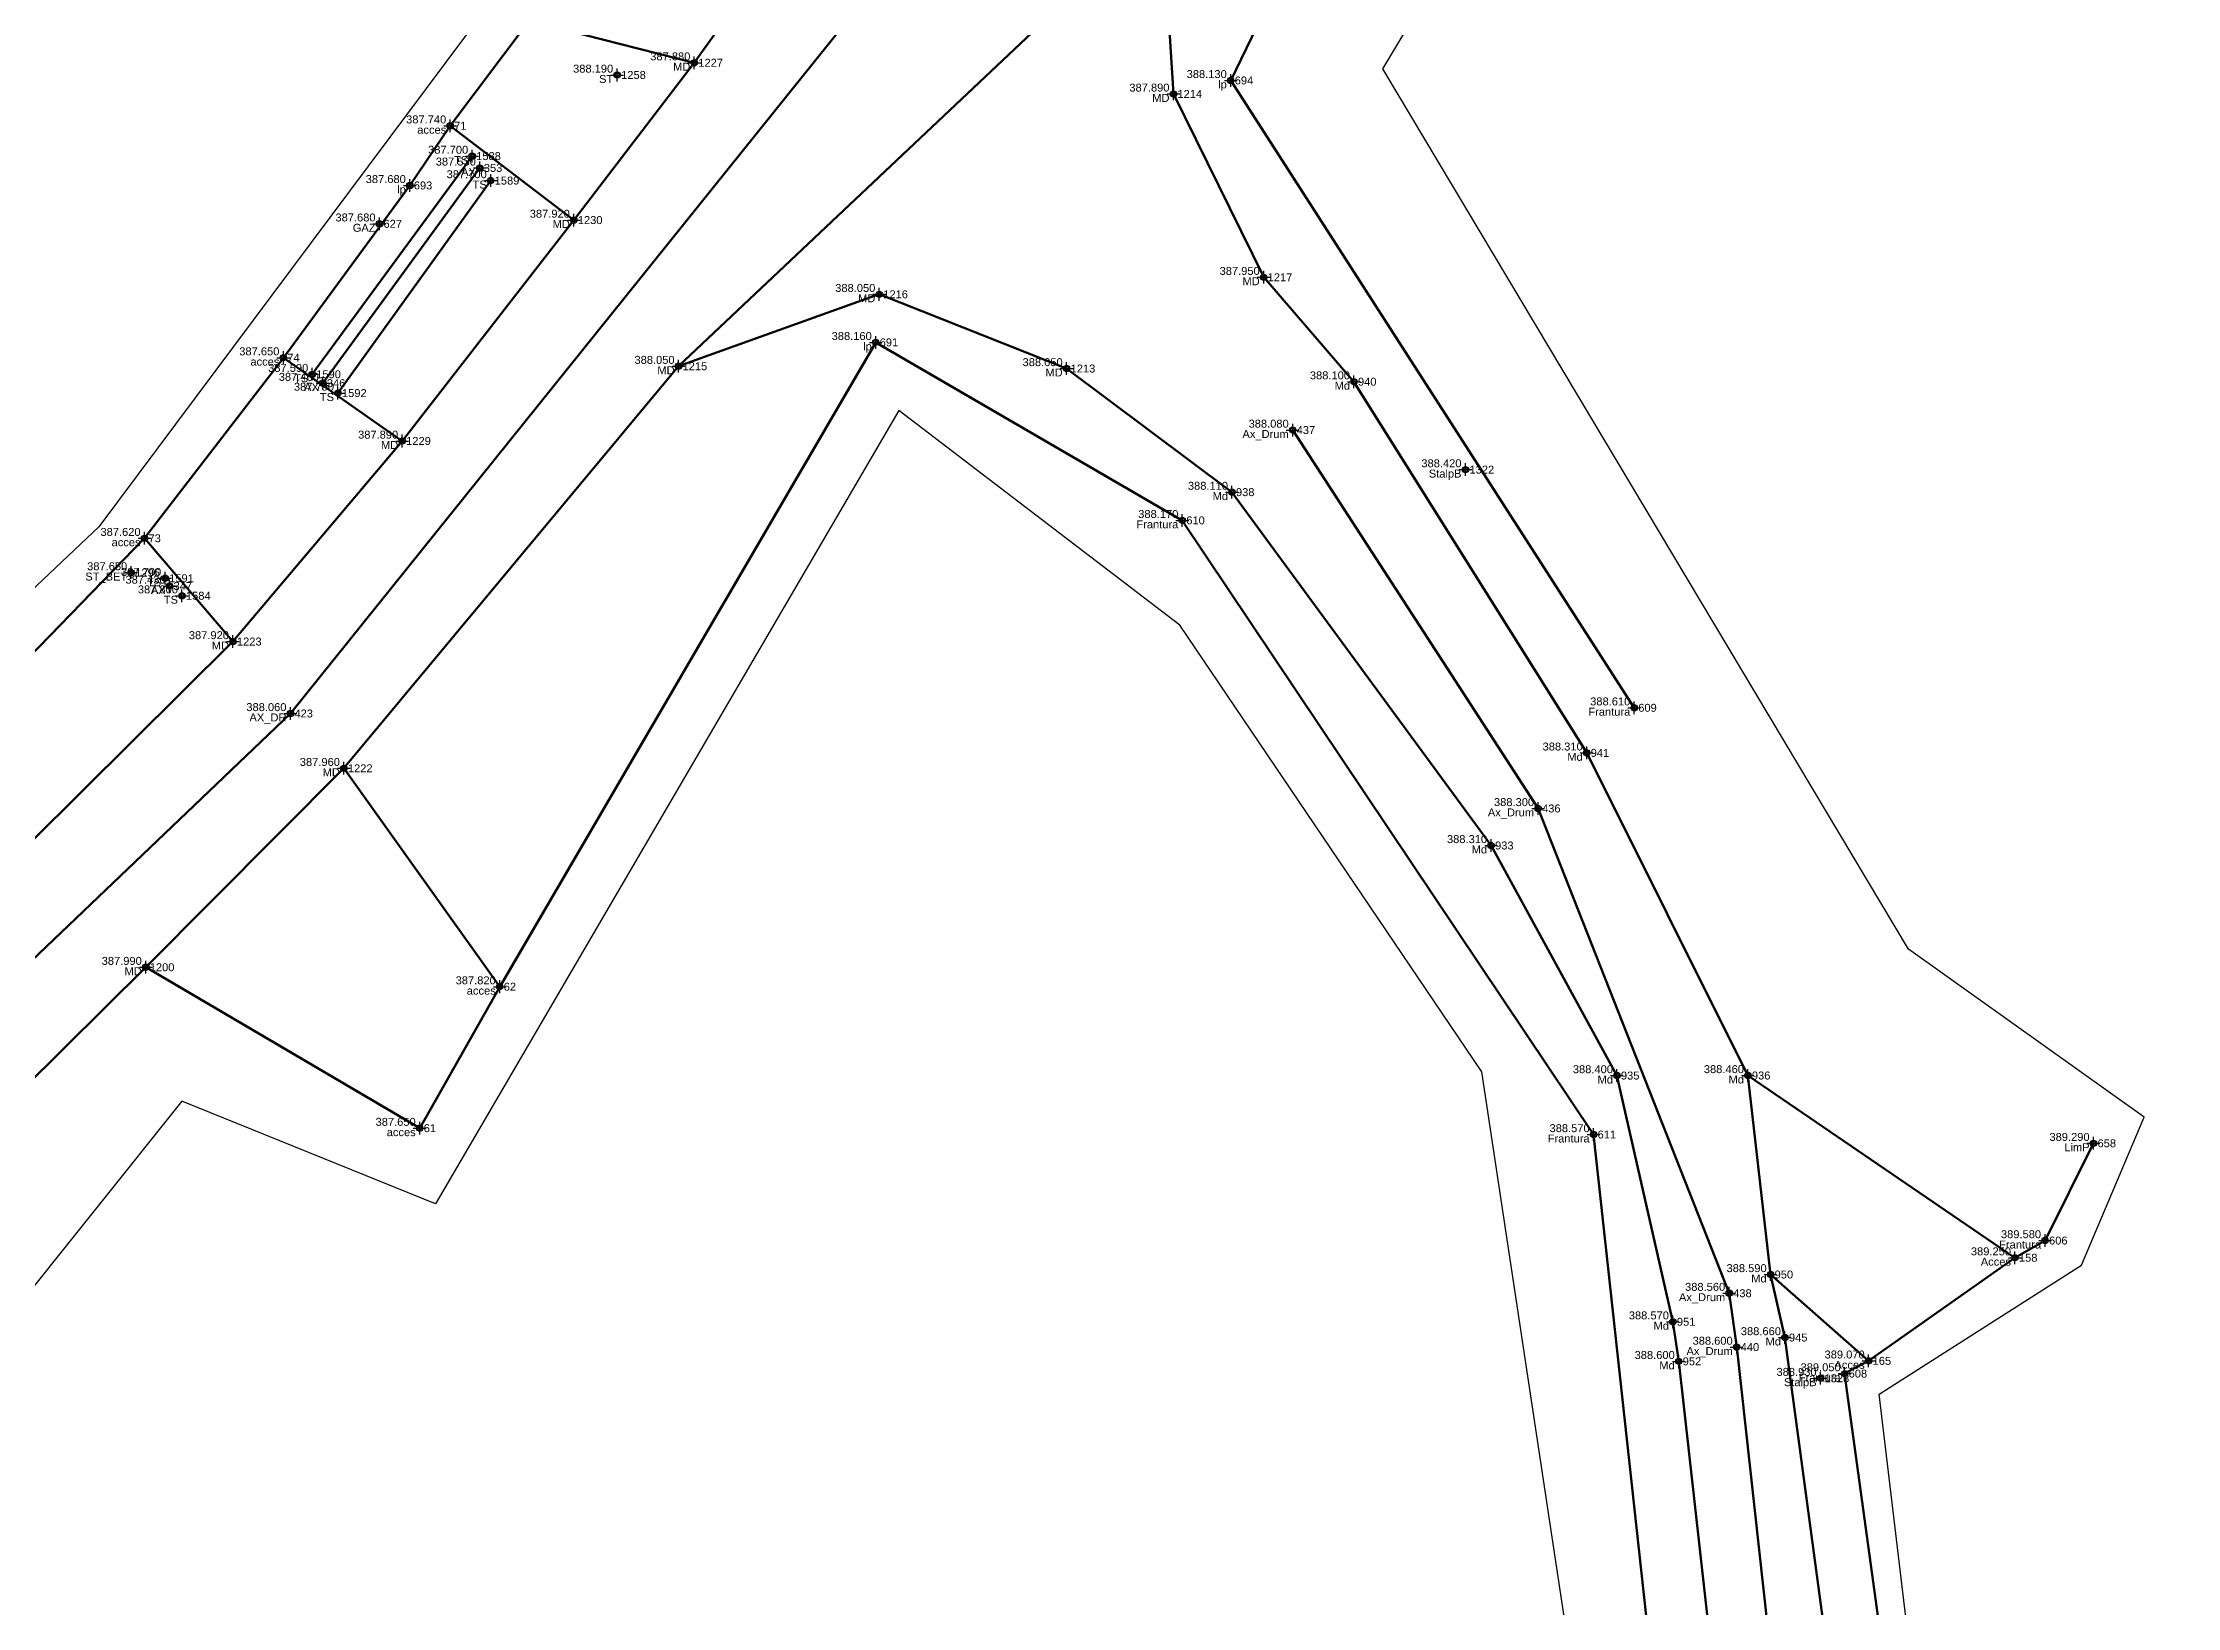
# Model space of a CAD drawing. Extents: x 396921 to 401273, y 555385 to 556691.
# Drawn here: x 401008.3 to 401075.5, y 556058.9 to 556108.2 of the extents above; entities that cross this region are included whole.
import ezdxf
from ezdxf.enums import TextEntityAlignment as Align

# ---------------------------------------------------------------- set-up
doc = ezdxf.new("R2010")
doc.units = 0
doc.header["$PDMODE"] = 34
doc.header["$PDSIZE"] = 0.2
for name, color, linetype in [('Boundary', 30, 'Continuous'), ('TOPO_CERC', 1, 'Continuous'), ('TOPO_CODE', 7, 'Continuous'), ('TOPO_ELEVATION', 7, 'Continuous'), ('TOPO_POINT_ID', 7, 'Continuous'), ('TOPO_POINTS', 7, 'Continuous'), ('TOPO_SYMBOL', 1, 'Continuous')]:
    doc.layers.add(name, color=color, linetype=linetype)
doc.layers.add('RO-LINES-LIN', color=7, linetype='Continuous', lineweight=25)
doc.styles.get("Standard").update_dxf_attribs({"font": 'arial.ttf'})

# ---------------------------------------------------------------- blocks, each defined once
blk = doc.blocks.new('PUNCTOPO')
at = {"layer": 'TOPO_CERC'}
blk.add_circle((0, 0), 0.25, dxfattribs=at)
at = {"layer": 'TOPO_SYMBOL'}
blk.add_point((0, 0), dxfattribs=at)

msp = doc.modelspace()

# ---------------------------------------------------------------- linework, layer by layer
at = {"layer": 'Boundary'}
for points in [[(401108.572, 555904.924), (401102.573, 555917.669), (401096.955, 555929.951), (401090.093, 555948.13), (401080.886, 555973.585), (401078.287, 555983.241), (401075.138, 555997.931), (401073.897, 556008.399), (401071.057, 556026.483), (401068.71, 556043.865), (401066.107, 556065.621), (401072.475, 556069.684), (401074.44, 556074.345), (401067.028, 556079.623), (401050.488, 556107.325), (401076.679, 556151.056)], [(401026.457, 556114.84), (401010.095, 556092.92), (400975.755, 556060.435), (400946.971, 556029.465), (400939.868, 556014.719), (400929.846, 555989.889), (400924.387, 555961.745), (400919.594, 555929.028), (400914.139, 555918.105), (400906.84, 555905.254)], [(401096.203, 555908.961), (401085.796, 555931.07), (401075.879, 555955.856), (401071.065, 555972.633), (401065.601, 555995.912), (401060.391, 556028.251), (401056.358, 556057.512), (401053.602, 556075.772), (401044.105, 556089.818), (401035.259, 556096.58), (401020.688, 556071.611), (401012.701, 556074.848), (401004.375, 556064.444), (400980.308, 556042.075), (400964.134, 556022.389), (400947.993, 555994.765), (400939.016, 555969.405), (400935.372, 555943.468), (400936.803, 555916.417), (400940.45, 555896.857)]]:
    msp.add_lwpolyline(points, dxfattribs=at)
at = {"layer": 'RO-LINES-LIN', "elevation": 389.29, "flags": 128}
msp.add_lwpolyline([(401072.849, 556073.519), (401072.849, 556073.519)], dxfattribs=at)
at = {"layer": 'RO-LINES-LIN', "lineweight": 100}
for points in [[(401225.761, 556373.156, 383.79), (401216.085, 556351.497, 383.8), (401209.897, 556337.083, 383.87), (401203.299, 556320.181, 384.05), (401179.94, 556287.283, 384.42), (401153.228, 556254.978, 385.07), (401124.473, 556222.302, 385.73), (401086.722, 556181.654, 386.25), (401069.118, 556159.764, 386.97), (401036.302, 556112.167, 387.92), (401016.12, 556087.044, 388.06), (400978.164, 556050.801, 388.45), (400956.927, 556025.769, 388.5), (400940.861, 555996.772, 388.66), (400933.878, 555973.712, 388.83), (400927.98, 555941.206, 388.98), (400926.358, 555917.661, 389.16), (400924.894, 555909.885, 389.28)], [(401067.45, 556161.516, 386.93), (401028.827, 556107.521, 387.88), (401025.036, 556102.57, 387.92), (401019.635, 556095.618, 387.89), (401014.311, 556089.308, 387.92), (400995.252, 556070.383, 388.51), (400990.703, 556066.19, 388.61), (400976.718, 556052.464, 388.44), (400955.096, 556027.169, 388.48), (400950.236, 556019.716, 388.56), (400938.471, 555997.157, 388.67), (400932.561, 555980.785, 388.78), (400931.579, 555975.257, 388.8), (400929.678, 555965.593, 388.84), (400928.555, 555959.63, 388.87), (400925.572, 555941.425, 388.93), (400924.594, 555935.053, 388.94), (400923.821, 555924.483, 388.64), (400923.617, 555919.563, 388.7), (400921.173, 555914.476, 388.85)], [(401058.399, 556087.223, 388.61), (401045.703, 556106.964, 388.13), (401045.703, 556106.964, 388.13), (401052.786, 556121.579, 387.77)], [(401028.331, 556097.971, 388.05), (401043.539, 556112.331, 387.84)], [(401043.539, 556112.331, 387.84), (401043.901, 556106.539, 387.89), (401046.74, 556100.77, 387.95), (401049.581, 556097.484, 388.1), (401056.902, 556085.804, 388.31), (401061.975, 556075.652, 388.46), (401062.689, 556069.39, 388.59), (401063.139, 556067.406, 388.66), (401066.981, 556038.829, 389.54), (401069.445, 556018.29, 391.08), (401070.665, 556011.886, 391.65), (401072.841, 555996.938, 392.78), (401077.229, 555977.465, 393.44), (401078.905, 555971.96, 393.61), (401101.384, 555915.339, 394.6), (401103.913, 555910.832, 394.65)], [(401028.827, 556107.521, 387.88), (401023.631, 556108.843, 387.71), (401021.147, 556105.537, 387.74), (401025.036, 556102.57, 387.92)], [(401021.147, 556105.537, 387.74), (401019.875, 556103.66, 387.68), (401015.897, 556098.24, 387.65)], [(401016.806, 556097.718, 387.59), (401021.838, 556104.583, 387.7), (401021.838, 556104.583, 387.7)], [(401022.079, 556104.211, 387.53), (401017.14, 556097.437, 387.46)], [(401017.616, 556097.126, 387.79), (401022.421, 556103.813, 387.7)], [(401019.875, 556103.66, 387.68), (401015.897, 556098.24, 387.65), (401011.53, 556092.557, 387.62)], [(401099.805, 555907.453, 394.39), (401087.417, 555934.372, 393.99), (401085.184, 555939.447, 393.89), (401079.965, 555952.943, 393.79), (401079.763, 555953.486, 393.75), (401078.347, 555958.721, 393.75), (401076.474, 555964.307, 393.68), (401075.035, 555970.173, 393.55), (401070.591, 555988.254, 393.09), (401068.708, 555996.029, 392.74), (401062.844, 556039.462, 389.52), (401059.797, 556066.657, 388.6), (401059.615, 556067.903, 388.57), (401057.854, 556075.65, 388.4), (401053.894, 556082.89, 388.31), (401045.742, 556094.009, 388.11), (401040.541, 556097.899, 388.05), (401034.647, 556100.234, 388.05), (401028.331, 556097.971, 388.05), (401017.802, 556085.319, 387.96), (401011.568, 556079.059, 387.99), (400997.397, 556065.018, 388.66)], [(401063.117, 556021.796, 391.15), (401059.46, 556052.414, 389.49), (401057.12, 556073.795, 388.57), (401044.18, 556093.121, 388.17), (401034.534, 556098.722, 388.16), (401022.704, 556078.447, 387.82), (401022.704, 556078.447, 387.82)], [(401019.635, 556095.618, 387.89), (401015.897, 556098.24, 387.65), (401011.53, 556092.557, 387.62), (401014.311, 556089.308, 387.92)], [(401047.652, 556095.963, 388.08), (401055.373, 556084.055, 388.3), (401061.385, 556068.801, 388.56), (401061.621, 556067.106, 388.6), (401064.7, 556039.21, 389.53), (401070.815, 555996.651, 392.65), (401076.797, 555970.993, 393.59), (401101.861, 555909.005, 394.6)], [(401011.53, 556092.557, 387.62), (400993.637, 556074.112, 387.51)], [(401017.802, 556085.319, 387.96), (401022.704, 556078.447, 387.82), (401020.186, 556073.994, 387.65), (401011.568, 556079.059, 387.99), (401017.802, 556085.319, 387.96)], [(401070.377, 556069.918, 389.25), (401061.975, 556075.652, 388.46), (401062.689, 556069.39, 388.59), (401065.773, 556066.673, 389.07), (401070.377, 556069.918, 389.25)], [(401070.377, 556069.918, 389.25), (401071.323, 556070.458, 389.58), (401072.849, 556073.519, 389.29)], [(401071.681, 556018.632, 391.96), (401070.538, 556026.101, 391.43), (401065.018, 556066.271, 389.05), (401065.773, 556066.673, 389.07)]]:
    msp.add_polyline3d(points, dxfattribs=at)

# ---------------------------------------------------------------- block references
at = {"layer": 'TOPO_POINTS'}
ref = msp.add_blockref('PUNCTOPO', (401028.827, 556107.521, 387.88), dxfattribs=dict(at, xscale=0.25, yscale=0.25, zscale=0.25))
ref.add_attrib('POINT', '1227', dxfattribs={"layer": 'TOPO_POINT_ID', "height": 0.25}).set_placement((401028.952, 556107.521, 387.88), align=Align.MIDDLE_LEFT)
ref.add_attrib('ELEVATION', '387.880', dxfattribs={"layer": 'TOPO_ELEVATION', "height": 0.25}).set_placement((401028.702, 556107.521, 387.88), align=Align.BOTTOM_RIGHT)
ref.add_attrib('CODE', 'MD', dxfattribs={"layer": 'TOPO_CODE', "height": 0.25}).set_placement((401028.702, 556107.521, 387.88), align=Align.TOP_RIGHT)
ref = msp.add_blockref('PUNCTOPO', (401026.4, 556107.135, 388.19), dxfattribs=dict(at, xscale=0.25, yscale=0.25, zscale=0.25))
ref.add_attrib('POINT', '1258', dxfattribs={"layer": 'TOPO_POINT_ID', "height": 0.25}).set_placement((401026.525, 556107.135, 388.19), align=Align.MIDDLE_LEFT)
ref.add_attrib('ELEVATION', '388.190', dxfattribs={"layer": 'TOPO_ELEVATION', "height": 0.25}).set_placement((401026.275, 556107.135, 388.19), align=Align.BOTTOM_RIGHT)
ref.add_attrib('CODE', 'ST', dxfattribs={"layer": 'TOPO_CODE', "height": 0.25}).set_placement((401026.275, 556107.135, 388.19), align=Align.TOP_RIGHT)
ref = msp.add_blockref('PUNCTOPO', (401045.703, 556106.964, 388.13), dxfattribs=dict(at, xscale=0.25, yscale=0.25, zscale=0.25))
ref.add_attrib('POINT', '694', dxfattribs={"layer": 'TOPO_POINT_ID', "height": 0.25}).set_placement((401045.828, 556106.964, 388.13), align=Align.MIDDLE_LEFT)
ref.add_attrib('ELEVATION', '388.130', dxfattribs={"layer": 'TOPO_ELEVATION', "height": 0.25}).set_placement((401045.578, 556106.964, 388.13), align=Align.BOTTOM_RIGHT)
ref.add_attrib('CODE', 'lp', dxfattribs={"layer": 'TOPO_CODE', "height": 0.25}).set_placement((401045.578, 556106.964, 388.13), align=Align.TOP_RIGHT)
ref = msp.add_blockref('PUNCTOPO', (401043.901, 556106.539, 387.89), dxfattribs=dict(at, xscale=0.25, yscale=0.25, zscale=0.25))
ref.add_attrib('POINT', '1214', dxfattribs={"layer": 'TOPO_POINT_ID', "height": 0.25}).set_placement((401044.026, 556106.539, 387.89), align=Align.MIDDLE_LEFT)
ref.add_attrib('ELEVATION', '387.890', dxfattribs={"layer": 'TOPO_ELEVATION', "height": 0.25}).set_placement((401043.776, 556106.539, 387.89), align=Align.BOTTOM_RIGHT)
ref.add_attrib('CODE', 'MD', dxfattribs={"layer": 'TOPO_CODE', "height": 0.25}).set_placement((401043.776, 556106.539, 387.89), align=Align.TOP_RIGHT)
ref = msp.add_blockref('PUNCTOPO', (401021.147, 556105.537, 387.74), dxfattribs=dict(at, xscale=0.25, yscale=0.25, zscale=0.25))
ref.add_attrib('POINT', '71', dxfattribs={"layer": 'TOPO_POINT_ID', "height": 0.25}).set_placement((401021.272, 556105.537, 387.74), align=Align.MIDDLE_LEFT)
ref.add_attrib('ELEVATION', '387.740', dxfattribs={"layer": 'TOPO_ELEVATION', "height": 0.25}).set_placement((401021.022, 556105.537, 387.74), align=Align.BOTTOM_RIGHT)
ref.add_attrib('CODE', 'acces', dxfattribs={"layer": 'TOPO_CODE', "height": 0.25}).set_placement((401021.022, 556105.537, 387.74), align=Align.TOP_RIGHT)
ref = msp.add_blockref('PUNCTOPO', (401021.838, 556104.583, 387.7), dxfattribs=dict(at, xscale=0.25, yscale=0.25, zscale=0.25))
ref.add_attrib('POINT', '1588', dxfattribs={"layer": 'TOPO_POINT_ID', "height": 0.25}).set_placement((401021.963, 556104.583, 387.7), align=Align.MIDDLE_LEFT)
ref.add_attrib('ELEVATION', '387.700', dxfattribs={"layer": 'TOPO_ELEVATION', "height": 0.25}).set_placement((401021.713, 556104.583, 387.7), align=Align.BOTTOM_RIGHT)
ref.add_attrib('CODE', 'TS', dxfattribs={"layer": 'TOPO_CODE', "height": 0.25}).set_placement((401021.713, 556104.583, 387.7), align=Align.TOP_RIGHT)
ref = msp.add_blockref('PUNCTOPO', (401022.079, 556104.211, 387.53), dxfattribs=dict(at, xscale=0.25, yscale=0.25, zscale=0.25))
ref.add_attrib('POINT', '353', dxfattribs={"layer": 'TOPO_POINT_ID', "height": 0.25}).set_placement((401022.204, 556104.211, 387.53), align=Align.MIDDLE_LEFT)
ref.add_attrib('ELEVATION', '387.530', dxfattribs={"layer": 'TOPO_ELEVATION', "height": 0.25}).set_placement((401021.954, 556104.211, 387.53), align=Align.BOTTOM_RIGHT)
ref.add_attrib('CODE', 'AX', dxfattribs={"layer": 'TOPO_CODE', "height": 0.25}).set_placement((401021.954, 556104.211, 387.53), align=Align.TOP_RIGHT)
ref = msp.add_blockref('PUNCTOPO', (401019.875, 556103.66, 387.68), dxfattribs=dict(at, xscale=0.25, yscale=0.25, zscale=0.25))
ref.add_attrib('POINT', '693', dxfattribs={"layer": 'TOPO_POINT_ID', "height": 0.25}).set_placement((401020, 556103.66, 387.68), align=Align.MIDDLE_LEFT)
ref.add_attrib('ELEVATION', '387.680', dxfattribs={"layer": 'TOPO_ELEVATION', "height": 0.25}).set_placement((401019.75, 556103.66, 387.68), align=Align.BOTTOM_RIGHT)
ref.add_attrib('CODE', 'lp', dxfattribs={"layer": 'TOPO_CODE', "height": 0.25}).set_placement((401019.75, 556103.66, 387.68), align=Align.TOP_RIGHT)
ref = msp.add_blockref('PUNCTOPO', (401022.421, 556103.813, 387.7), dxfattribs=dict(at, xscale=0.25, yscale=0.25, zscale=0.25))
ref.add_attrib('POINT', '1589', dxfattribs={"layer": 'TOPO_POINT_ID', "height": 0.25}).set_placement((401022.546, 556103.813, 387.7), align=Align.MIDDLE_LEFT)
ref.add_attrib('ELEVATION', '387.700', dxfattribs={"layer": 'TOPO_ELEVATION', "height": 0.25}).set_placement((401022.296, 556103.813, 387.7), align=Align.BOTTOM_RIGHT)
ref.add_attrib('CODE', 'TS', dxfattribs={"layer": 'TOPO_CODE', "height": 0.25}).set_placement((401022.296, 556103.813, 387.7), align=Align.TOP_RIGHT)
ref = msp.add_blockref('PUNCTOPO', (401018.923, 556102.452, 387.68), dxfattribs=dict(at, xscale=0.25, yscale=0.25, zscale=0.25))
ref.add_attrib('POINT', '627', dxfattribs={"layer": 'TOPO_POINT_ID', "height": 0.25}).set_placement((401019.048, 556102.452, 387.68), align=Align.MIDDLE_LEFT)
ref.add_attrib('ELEVATION', '387.680', dxfattribs={"layer": 'TOPO_ELEVATION', "height": 0.25}).set_placement((401018.798, 556102.452, 387.68), align=Align.BOTTOM_RIGHT)
ref.add_attrib('CODE', 'GAZ', dxfattribs={"layer": 'TOPO_CODE', "height": 0.25}).set_placement((401018.798, 556102.452, 387.68), align=Align.TOP_RIGHT)
ref = msp.add_blockref('PUNCTOPO', (401025.036, 556102.57, 387.92), dxfattribs=dict(at, xscale=0.25, yscale=0.25, zscale=0.25))
ref.add_attrib('POINT', '1230', dxfattribs={"layer": 'TOPO_POINT_ID', "height": 0.25}).set_placement((401025.161, 556102.57, 387.92), align=Align.MIDDLE_LEFT)
ref.add_attrib('ELEVATION', '387.920', dxfattribs={"layer": 'TOPO_ELEVATION', "height": 0.25}).set_placement((401024.911, 556102.57, 387.92), align=Align.BOTTOM_RIGHT)
ref.add_attrib('CODE', 'MD', dxfattribs={"layer": 'TOPO_CODE', "height": 0.25}).set_placement((401024.911, 556102.57, 387.92), align=Align.TOP_RIGHT)
ref = msp.add_blockref('PUNCTOPO', (401046.74, 556100.77, 387.95), dxfattribs=dict(at, xscale=0.25, yscale=0.25, zscale=0.25))
ref.add_attrib('POINT', '1217', dxfattribs={"layer": 'TOPO_POINT_ID', "height": 0.25}).set_placement((401046.865, 556100.77, 387.95), align=Align.MIDDLE_LEFT)
ref.add_attrib('ELEVATION', '387.950', dxfattribs={"layer": 'TOPO_ELEVATION', "height": 0.25}).set_placement((401046.615, 556100.77, 387.95), align=Align.BOTTOM_RIGHT)
ref.add_attrib('CODE', 'MD', dxfattribs={"layer": 'TOPO_CODE', "height": 0.25}).set_placement((401046.615, 556100.77, 387.95), align=Align.TOP_RIGHT)
ref = msp.add_blockref('PUNCTOPO', (401034.647, 556100.234, 388.05), dxfattribs=dict(at, xscale=0.25, yscale=0.25, zscale=0.25))
ref.add_attrib('POINT', '1216', dxfattribs={"layer": 'TOPO_POINT_ID', "height": 0.25}).set_placement((401034.772, 556100.234, 388.05), align=Align.MIDDLE_LEFT)
ref.add_attrib('ELEVATION', '388.050', dxfattribs={"layer": 'TOPO_ELEVATION', "height": 0.25}).set_placement((401034.522, 556100.234, 388.05), align=Align.BOTTOM_RIGHT)
ref.add_attrib('CODE', 'MD', dxfattribs={"layer": 'TOPO_CODE', "height": 0.25}).set_placement((401034.522, 556100.234, 388.05), align=Align.TOP_RIGHT)
ref = msp.add_blockref('PUNCTOPO', (401034.534, 556098.722, 388.16), dxfattribs=dict(at, xscale=0.25, yscale=0.25, zscale=0.25))
ref.add_attrib('POINT', '691', dxfattribs={"layer": 'TOPO_POINT_ID', "height": 0.25}).set_placement((401034.659, 556098.722, 388.16), align=Align.MIDDLE_LEFT)
ref.add_attrib('ELEVATION', '388.160', dxfattribs={"layer": 'TOPO_ELEVATION', "height": 0.25}).set_placement((401034.409, 556098.722, 388.16), align=Align.BOTTOM_RIGHT)
ref.add_attrib('CODE', 'lp', dxfattribs={"layer": 'TOPO_CODE', "height": 0.25}).set_placement((401034.409, 556098.722, 388.16), align=Align.TOP_RIGHT)
ref = msp.add_blockref('PUNCTOPO', (401015.897, 556098.24, 387.65), dxfattribs=dict(at, xscale=0.25, yscale=0.25, zscale=0.25))
ref.add_attrib('POINT', '74', dxfattribs={"layer": 'TOPO_POINT_ID', "height": 0.25}).set_placement((401016.022, 556098.24, 387.65), align=Align.MIDDLE_LEFT)
ref.add_attrib('ELEVATION', '387.650', dxfattribs={"layer": 'TOPO_ELEVATION', "height": 0.25}).set_placement((401015.772, 556098.24, 387.65), align=Align.BOTTOM_RIGHT)
ref.add_attrib('CODE', 'acces', dxfattribs={"layer": 'TOPO_CODE', "height": 0.25}).set_placement((401015.772, 556098.24, 387.65), align=Align.TOP_RIGHT)
ref = msp.add_blockref('PUNCTOPO', (401016.806, 556097.718, 387.59), dxfattribs=dict(at, xscale=0.25, yscale=0.25, zscale=0.25))
ref.add_attrib('POINT', '1590', dxfattribs={"layer": 'TOPO_POINT_ID', "height": 0.25}).set_placement((401016.931, 556097.718, 387.59), align=Align.MIDDLE_LEFT)
ref.add_attrib('ELEVATION', '387.590', dxfattribs={"layer": 'TOPO_ELEVATION', "height": 0.25}).set_placement((401016.681, 556097.718, 387.59), align=Align.BOTTOM_RIGHT)
ref.add_attrib('CODE', 'TS', dxfattribs={"layer": 'TOPO_CODE', "height": 0.25}).set_placement((401016.681, 556097.718, 387.59), align=Align.TOP_RIGHT)
ref = msp.add_blockref('PUNCTOPO', (401017.14, 556097.437, 387.46), dxfattribs=dict(at, xscale=0.25, yscale=0.25, zscale=0.25))
ref.add_attrib('POINT', '346', dxfattribs={"layer": 'TOPO_POINT_ID', "height": 0.25}).set_placement((401017.265, 556097.437, 387.46), align=Align.MIDDLE_LEFT)
ref.add_attrib('ELEVATION', '387.460', dxfattribs={"layer": 'TOPO_ELEVATION', "height": 0.25}).set_placement((401017.015, 556097.437, 387.46), align=Align.BOTTOM_RIGHT)
ref.add_attrib('CODE', 'AX', dxfattribs={"layer": 'TOPO_CODE', "height": 0.25}).set_placement((401017.015, 556097.437, 387.46), align=Align.TOP_RIGHT)
ref = msp.add_blockref('PUNCTOPO', (401028.331, 556097.971, 388.05), dxfattribs=dict(at, xscale=0.25, yscale=0.25, zscale=0.25))
ref.add_attrib('POINT', '1215', dxfattribs={"layer": 'TOPO_POINT_ID', "height": 0.25}).set_placement((401028.456, 556097.971, 388.05), align=Align.MIDDLE_LEFT)
ref.add_attrib('ELEVATION', '388.050', dxfattribs={"layer": 'TOPO_ELEVATION', "height": 0.25}).set_placement((401028.206, 556097.971, 388.05), align=Align.BOTTOM_RIGHT)
ref.add_attrib('CODE', 'MD', dxfattribs={"layer": 'TOPO_CODE', "height": 0.25}).set_placement((401028.206, 556097.971, 388.05), align=Align.TOP_RIGHT)
ref = msp.add_blockref('PUNCTOPO', (401040.541, 556097.899, 388.05), dxfattribs=dict(at, xscale=0.25, yscale=0.25, zscale=0.25))
ref.add_attrib('POINT', '1213', dxfattribs={"layer": 'TOPO_POINT_ID', "height": 0.25}).set_placement((401040.666, 556097.899, 388.05), align=Align.MIDDLE_LEFT)
ref.add_attrib('ELEVATION', '388.050', dxfattribs={"layer": 'TOPO_ELEVATION', "height": 0.25}).set_placement((401040.416, 556097.899, 388.05), align=Align.BOTTOM_RIGHT)
ref.add_attrib('CODE', 'MD', dxfattribs={"layer": 'TOPO_CODE', "height": 0.25}).set_placement((401040.416, 556097.899, 388.05), align=Align.TOP_RIGHT)
ref = msp.add_blockref('PUNCTOPO', (401049.581, 556097.484, 388.1), dxfattribs=dict(at, xscale=0.25, yscale=0.25, zscale=0.25))
ref.add_attrib('POINT', '940', dxfattribs={"layer": 'TOPO_POINT_ID', "height": 0.25}).set_placement((401049.706, 556097.484, 388.1), align=Align.MIDDLE_LEFT)
ref.add_attrib('ELEVATION', '388.100', dxfattribs={"layer": 'TOPO_ELEVATION', "height": 0.25}).set_placement((401049.456, 556097.484, 388.1), align=Align.BOTTOM_RIGHT)
ref.add_attrib('CODE', 'Md', dxfattribs={"layer": 'TOPO_CODE', "height": 0.25}).set_placement((401049.456, 556097.484, 388.1), align=Align.TOP_RIGHT)
ref = msp.add_blockref('PUNCTOPO', (401017.616, 556097.126, 387.79), dxfattribs=dict(at, xscale=0.25, yscale=0.25, zscale=0.25))
ref.add_attrib('POINT', '1592', dxfattribs={"layer": 'TOPO_POINT_ID', "height": 0.25}).set_placement((401017.741, 556097.126, 387.79), align=Align.MIDDLE_LEFT)
ref.add_attrib('ELEVATION', '387.790', dxfattribs={"layer": 'TOPO_ELEVATION', "height": 0.25}).set_placement((401017.491, 556097.126, 387.79), align=Align.BOTTOM_RIGHT)
ref.add_attrib('CODE', 'TS', dxfattribs={"layer": 'TOPO_CODE', "height": 0.25}).set_placement((401017.491, 556097.126, 387.79), align=Align.TOP_RIGHT)
ref = msp.add_blockref('PUNCTOPO', (401019.635, 556095.618, 387.89), dxfattribs=dict(at, xscale=0.25, yscale=0.25, zscale=0.25))
ref.add_attrib('POINT', '1229', dxfattribs={"layer": 'TOPO_POINT_ID', "height": 0.25}).set_placement((401019.76, 556095.618, 387.89), align=Align.MIDDLE_LEFT)
ref.add_attrib('ELEVATION', '387.890', dxfattribs={"layer": 'TOPO_ELEVATION', "height": 0.25}).set_placement((401019.51, 556095.618, 387.89), align=Align.BOTTOM_RIGHT)
ref.add_attrib('CODE', 'MD', dxfattribs={"layer": 'TOPO_CODE', "height": 0.25}).set_placement((401019.51, 556095.618, 387.89), align=Align.TOP_RIGHT)
ref = msp.add_blockref('PUNCTOPO', (401047.652, 556095.963, 388.08), dxfattribs=dict(at, xscale=0.25, yscale=0.25, zscale=0.25))
ref.add_attrib('POINT', '437', dxfattribs={"layer": 'TOPO_POINT_ID', "height": 0.25}).set_placement((401047.777, 556095.963, 388.08), align=Align.MIDDLE_LEFT)
ref.add_attrib('ELEVATION', '388.080', dxfattribs={"layer": 'TOPO_ELEVATION', "height": 0.25}).set_placement((401047.527, 556095.963, 388.08), align=Align.BOTTOM_RIGHT)
ref.add_attrib('CODE', 'Ax_Drum', dxfattribs={"layer": 'TOPO_CODE', "height": 0.25}).set_placement((401047.527, 556095.963, 388.08), align=Align.TOP_RIGHT)
ref = msp.add_blockref('PUNCTOPO', (401053.088, 556094.717, 388.42), dxfattribs=dict(at, xscale=0.25, yscale=0.25, zscale=0.25))
ref.add_attrib('POINT', '1322', dxfattribs={"layer": 'TOPO_POINT_ID', "height": 0.25}).set_placement((401053.213, 556094.717, 388.42), align=Align.MIDDLE_LEFT)
ref.add_attrib('ELEVATION', '388.420', dxfattribs={"layer": 'TOPO_ELEVATION', "height": 0.25}).set_placement((401052.963, 556094.717, 388.42), align=Align.BOTTOM_RIGHT)
ref.add_attrib('CODE', 'StalpB', dxfattribs={"layer": 'TOPO_CODE', "height": 0.25}).set_placement((401052.963, 556094.717, 388.42), align=Align.TOP_RIGHT)
ref = msp.add_blockref('PUNCTOPO', (401045.743, 556094.009, 388.11), dxfattribs=dict(at, xscale=0.25, yscale=0.25, zscale=0.25))
ref.add_attrib('POINT', '938', dxfattribs={"layer": 'TOPO_POINT_ID', "height": 0.25}).set_placement((401045.868, 556094.009, 388.11), align=Align.MIDDLE_LEFT)
ref.add_attrib('ELEVATION', '388.110', dxfattribs={"layer": 'TOPO_ELEVATION', "height": 0.25}).set_placement((401045.618, 556094.009, 388.11), align=Align.BOTTOM_RIGHT)
ref.add_attrib('CODE', 'Md', dxfattribs={"layer": 'TOPO_CODE', "height": 0.25}).set_placement((401045.618, 556094.009, 388.11), align=Align.TOP_RIGHT)
ref = msp.add_blockref('PUNCTOPO', (401044.18, 556093.121, 388.17), dxfattribs=dict(at, xscale=0.25, yscale=0.25, zscale=0.25))
ref.add_attrib('POINT', '610', dxfattribs={"layer": 'TOPO_POINT_ID', "height": 0.25}).set_placement((401044.305, 556093.121, 388.17), align=Align.MIDDLE_LEFT)
ref.add_attrib('ELEVATION', '388.170', dxfattribs={"layer": 'TOPO_ELEVATION', "height": 0.25}).set_placement((401044.055, 556093.121, 388.17), align=Align.BOTTOM_RIGHT)
ref.add_attrib('CODE', 'Frantura', dxfattribs={"layer": 'TOPO_CODE', "height": 0.25}).set_placement((401044.055, 556093.121, 388.17), align=Align.TOP_RIGHT)
ref = msp.add_blockref('PUNCTOPO', (401011.53, 556092.557, 387.62), dxfattribs=dict(at, xscale=0.25, yscale=0.25, zscale=0.25))
ref.add_attrib('POINT', '73', dxfattribs={"layer": 'TOPO_POINT_ID', "height": 0.25}).set_placement((401011.655, 556092.557, 387.62), align=Align.MIDDLE_LEFT)
ref.add_attrib('ELEVATION', '387.620', dxfattribs={"layer": 'TOPO_ELEVATION', "height": 0.25}).set_placement((401011.405, 556092.557, 387.62), align=Align.BOTTOM_RIGHT)
ref.add_attrib('CODE', 'acces', dxfattribs={"layer": 'TOPO_CODE', "height": 0.25}).set_placement((401011.405, 556092.557, 387.62), align=Align.TOP_RIGHT)
ref = msp.add_blockref('PUNCTOPO', (401011.111, 556091.477, 387.65), dxfattribs=dict(at, xscale=0.25, yscale=0.25, zscale=0.25))
ref.add_attrib('POINT', '1296', dxfattribs={"layer": 'TOPO_POINT_ID', "height": 0.25}).set_placement((401011.236, 556091.477, 387.65), align=Align.MIDDLE_LEFT)
ref.add_attrib('ELEVATION', '387.650', dxfattribs={"layer": 'TOPO_ELEVATION', "height": 0.25}).set_placement((401010.986, 556091.477, 387.65), align=Align.BOTTOM_RIGHT)
ref.add_attrib('CODE', 'ST_BET', dxfattribs={"layer": 'TOPO_CODE', "height": 0.25}).set_placement((401010.986, 556091.477, 387.65), align=Align.TOP_RIGHT)
ref = msp.add_blockref('PUNCTOPO', (401012.178, 556091.299, 387.7), dxfattribs=dict(at, xscale=0.25, yscale=0.25, zscale=0.25))
ref.add_attrib('POINT', '1591', dxfattribs={"layer": 'TOPO_POINT_ID', "height": 0.25}).set_placement((401012.303, 556091.299, 387.7), align=Align.MIDDLE_LEFT)
ref.add_attrib('ELEVATION', '387.700', dxfattribs={"layer": 'TOPO_ELEVATION', "height": 0.25}).set_placement((401012.053, 556091.299, 387.7), align=Align.BOTTOM_RIGHT)
ref.add_attrib('CODE', 'TS', dxfattribs={"layer": 'TOPO_CODE', "height": 0.25}).set_placement((401012.053, 556091.299, 387.7), align=Align.TOP_RIGHT)
ref = msp.add_blockref('PUNCTOPO', (401012.317, 556091.055, 387.43), dxfattribs=dict(at, xscale=0.25, yscale=0.25, zscale=0.25))
ref.add_attrib('POINT', '347', dxfattribs={"layer": 'TOPO_POINT_ID', "height": 0.25}).set_placement((401012.442, 556091.055, 387.43), align=Align.MIDDLE_LEFT)
ref.add_attrib('ELEVATION', '387.430', dxfattribs={"layer": 'TOPO_ELEVATION', "height": 0.25}).set_placement((401012.192, 556091.055, 387.43), align=Align.BOTTOM_RIGHT)
ref.add_attrib('CODE', 'AX', dxfattribs={"layer": 'TOPO_CODE', "height": 0.25}).set_placement((401012.192, 556091.055, 387.43), align=Align.TOP_RIGHT)
ref = msp.add_blockref('PUNCTOPO', (401012.707, 556090.748, 387.8), dxfattribs=dict(at, xscale=0.25, yscale=0.25, zscale=0.25))
ref.add_attrib('POINT', '1584', dxfattribs={"layer": 'TOPO_POINT_ID', "height": 0.25}).set_placement((401012.832, 556090.748, 387.8), align=Align.MIDDLE_LEFT)
ref.add_attrib('ELEVATION', '387.800', dxfattribs={"layer": 'TOPO_ELEVATION', "height": 0.25}).set_placement((401012.582, 556090.748, 387.8), align=Align.BOTTOM_RIGHT)
ref.add_attrib('CODE', 'TS', dxfattribs={"layer": 'TOPO_CODE', "height": 0.25}).set_placement((401012.582, 556090.748, 387.8), align=Align.TOP_RIGHT)
ref = msp.add_blockref('PUNCTOPO', (401014.311, 556089.308, 387.92), dxfattribs=dict(at, xscale=0.25, yscale=0.25, zscale=0.25))
ref.add_attrib('POINT', '1223', dxfattribs={"layer": 'TOPO_POINT_ID', "height": 0.25}).set_placement((401014.436, 556089.308, 387.92), align=Align.MIDDLE_LEFT)
ref.add_attrib('ELEVATION', '387.920', dxfattribs={"layer": 'TOPO_ELEVATION', "height": 0.25}).set_placement((401014.186, 556089.308, 387.92), align=Align.BOTTOM_RIGHT)
ref.add_attrib('CODE', 'MD', dxfattribs={"layer": 'TOPO_CODE', "height": 0.25}).set_placement((401014.186, 556089.308, 387.92), align=Align.TOP_RIGHT)
ref = msp.add_blockref('PUNCTOPO', (401016.12, 556087.044, 388.06), dxfattribs=dict(at, xscale=0.25, yscale=0.25, zscale=0.25))
ref.add_attrib('POINT', '423', dxfattribs={"layer": 'TOPO_POINT_ID', "height": 0.25}).set_placement((401016.245, 556087.044, 388.06), align=Align.MIDDLE_LEFT)
ref.add_attrib('ELEVATION', '388.060', dxfattribs={"layer": 'TOPO_ELEVATION', "height": 0.25}).set_placement((401015.995, 556087.044, 388.06), align=Align.BOTTOM_RIGHT)
ref.add_attrib('CODE', 'AX_DR', dxfattribs={"layer": 'TOPO_CODE', "height": 0.25}).set_placement((401015.995, 556087.044, 388.06), align=Align.TOP_RIGHT)
ref = msp.add_blockref('PUNCTOPO', (401058.399, 556087.223, 388.61), dxfattribs=dict(at, xscale=0.25, yscale=0.25, zscale=0.25))
ref.add_attrib('POINT', '609', dxfattribs={"layer": 'TOPO_POINT_ID', "height": 0.25}).set_placement((401058.524, 556087.223, 388.61), align=Align.MIDDLE_LEFT)
ref.add_attrib('ELEVATION', '388.610', dxfattribs={"layer": 'TOPO_ELEVATION', "height": 0.25}).set_placement((401058.274, 556087.223, 388.61), align=Align.BOTTOM_RIGHT)
ref.add_attrib('CODE', 'Frantura', dxfattribs={"layer": 'TOPO_CODE', "height": 0.25}).set_placement((401058.274, 556087.223, 388.61), align=Align.TOP_RIGHT)
ref = msp.add_blockref('PUNCTOPO', (401017.802, 556085.319, 387.96), dxfattribs=dict(at, xscale=0.25, yscale=0.25, zscale=0.25))
ref.add_attrib('POINT', '1222', dxfattribs={"layer": 'TOPO_POINT_ID', "height": 0.25}).set_placement((401017.927, 556085.319, 387.96), align=Align.MIDDLE_LEFT)
ref.add_attrib('ELEVATION', '387.960', dxfattribs={"layer": 'TOPO_ELEVATION', "height": 0.25}).set_placement((401017.677, 556085.319, 387.96), align=Align.BOTTOM_RIGHT)
ref.add_attrib('CODE', 'MD', dxfattribs={"layer": 'TOPO_CODE', "height": 0.25}).set_placement((401017.677, 556085.319, 387.96), align=Align.TOP_RIGHT)
ref = msp.add_blockref('PUNCTOPO', (401056.902, 556085.804, 388.31), dxfattribs=dict(at, xscale=0.25, yscale=0.25, zscale=0.25))
ref.add_attrib('POINT', '941', dxfattribs={"layer": 'TOPO_POINT_ID', "height": 0.25}).set_placement((401057.027, 556085.804, 388.31), align=Align.MIDDLE_LEFT)
ref.add_attrib('ELEVATION', '388.310', dxfattribs={"layer": 'TOPO_ELEVATION', "height": 0.25}).set_placement((401056.777, 556085.804, 388.31), align=Align.BOTTOM_RIGHT)
ref.add_attrib('CODE', 'Md', dxfattribs={"layer": 'TOPO_CODE', "height": 0.25}).set_placement((401056.777, 556085.804, 388.31), align=Align.TOP_RIGHT)
ref = msp.add_blockref('PUNCTOPO', (401055.373, 556084.055, 388.3), dxfattribs=dict(at, xscale=0.25, yscale=0.25, zscale=0.25))
ref.add_attrib('POINT', '436', dxfattribs={"layer": 'TOPO_POINT_ID', "height": 0.25}).set_placement((401055.498, 556084.055, 388.3), align=Align.MIDDLE_LEFT)
ref.add_attrib('ELEVATION', '388.300', dxfattribs={"layer": 'TOPO_ELEVATION', "height": 0.25}).set_placement((401055.248, 556084.055, 388.3), align=Align.BOTTOM_RIGHT)
ref.add_attrib('CODE', 'Ax_Drum', dxfattribs={"layer": 'TOPO_CODE', "height": 0.25}).set_placement((401055.248, 556084.055, 388.3), align=Align.TOP_RIGHT)
ref = msp.add_blockref('PUNCTOPO', (401053.894, 556082.89, 388.31), dxfattribs=dict(at, xscale=0.25, yscale=0.25, zscale=0.25))
ref.add_attrib('POINT', '933', dxfattribs={"layer": 'TOPO_POINT_ID', "height": 0.25}).set_placement((401054.019, 556082.89, 388.31), align=Align.MIDDLE_LEFT)
ref.add_attrib('ELEVATION', '388.310', dxfattribs={"layer": 'TOPO_ELEVATION', "height": 0.25}).set_placement((401053.769, 556082.89, 388.31), align=Align.BOTTOM_RIGHT)
ref.add_attrib('CODE', 'Md', dxfattribs={"layer": 'TOPO_CODE', "height": 0.25}).set_placement((401053.769, 556082.89, 388.31), align=Align.TOP_RIGHT)
ref = msp.add_blockref('PUNCTOPO', (401011.568, 556079.059, 387.99), dxfattribs=dict(at, xscale=0.25, yscale=0.25, zscale=0.25))
ref.add_attrib('POINT', '1200', dxfattribs={"layer": 'TOPO_POINT_ID', "height": 0.25}).set_placement((401011.693, 556079.059, 387.99), align=Align.MIDDLE_LEFT)
ref.add_attrib('ELEVATION', '387.990', dxfattribs={"layer": 'TOPO_ELEVATION', "height": 0.25}).set_placement((401011.443, 556079.059, 387.99), align=Align.BOTTOM_RIGHT)
ref.add_attrib('CODE', 'MD', dxfattribs={"layer": 'TOPO_CODE', "height": 0.25}).set_placement((401011.443, 556079.059, 387.99), align=Align.TOP_RIGHT)
ref = msp.add_blockref('PUNCTOPO', (401022.704, 556078.447, 387.82), dxfattribs=dict(at, xscale=0.25, yscale=0.25, zscale=0.25))
ref.add_attrib('POINT', '62', dxfattribs={"layer": 'TOPO_POINT_ID', "height": 0.25}).set_placement((401022.829, 556078.447, 387.82), align=Align.MIDDLE_LEFT)
ref.add_attrib('ELEVATION', '387.820', dxfattribs={"layer": 'TOPO_ELEVATION', "height": 0.25}).set_placement((401022.579, 556078.447, 387.82), align=Align.BOTTOM_RIGHT)
ref.add_attrib('CODE', 'acces', dxfattribs={"layer": 'TOPO_CODE', "height": 0.25}).set_placement((401022.579, 556078.447, 387.82), align=Align.TOP_RIGHT)
ref = msp.add_blockref('PUNCTOPO', (401057.854, 556075.65, 388.4), dxfattribs=dict(at, xscale=0.25, yscale=0.25, zscale=0.25))
ref.add_attrib('POINT', '935', dxfattribs={"layer": 'TOPO_POINT_ID', "height": 0.25}).set_placement((401057.979, 556075.65, 388.4), align=Align.MIDDLE_LEFT)
ref.add_attrib('ELEVATION', '388.400', dxfattribs={"layer": 'TOPO_ELEVATION', "height": 0.25}).set_placement((401057.729, 556075.65, 388.4), align=Align.BOTTOM_RIGHT)
ref.add_attrib('CODE', 'Md', dxfattribs={"layer": 'TOPO_CODE', "height": 0.25}).set_placement((401057.729, 556075.65, 388.4), align=Align.TOP_RIGHT)
ref = msp.add_blockref('PUNCTOPO', (401061.975, 556075.652, 388.46), dxfattribs=dict(at, xscale=0.25, yscale=0.25, zscale=0.25))
ref.add_attrib('POINT', '936', dxfattribs={"layer": 'TOPO_POINT_ID', "height": 0.25}).set_placement((401062.1, 556075.652, 388.46), align=Align.MIDDLE_LEFT)
ref.add_attrib('ELEVATION', '388.460', dxfattribs={"layer": 'TOPO_ELEVATION', "height": 0.25}).set_placement((401061.85, 556075.652, 388.46), align=Align.BOTTOM_RIGHT)
ref.add_attrib('CODE', 'Md', dxfattribs={"layer": 'TOPO_CODE', "height": 0.25}).set_placement((401061.85, 556075.652, 388.46), align=Align.TOP_RIGHT)
ref = msp.add_blockref('PUNCTOPO', (401020.186, 556073.994, 387.65), dxfattribs=dict(at, xscale=0.25, yscale=0.25, zscale=0.25))
ref.add_attrib('POINT', '61', dxfattribs={"layer": 'TOPO_POINT_ID', "height": 0.25}).set_placement((401020.311, 556073.994, 387.65), align=Align.MIDDLE_LEFT)
ref.add_attrib('ELEVATION', '387.650', dxfattribs={"layer": 'TOPO_ELEVATION', "height": 0.25}).set_placement((401020.061, 556073.994, 387.65), align=Align.BOTTOM_RIGHT)
ref.add_attrib('CODE', 'acces', dxfattribs={"layer": 'TOPO_CODE', "height": 0.25}).set_placement((401020.061, 556073.994, 387.65), align=Align.TOP_RIGHT)
ref = msp.add_blockref('PUNCTOPO', (401057.12, 556073.795, 388.57), dxfattribs=dict(at, xscale=0.25, yscale=0.25, zscale=0.25))
ref.add_attrib('POINT', '611', dxfattribs={"layer": 'TOPO_POINT_ID', "height": 0.25}).set_placement((401057.245, 556073.795, 388.57), align=Align.MIDDLE_LEFT)
ref.add_attrib('ELEVATION', '388.570', dxfattribs={"layer": 'TOPO_ELEVATION', "height": 0.25}).set_placement((401056.995, 556073.795, 388.57), align=Align.BOTTOM_RIGHT)
ref.add_attrib('CODE', 'Frantura', dxfattribs={"layer": 'TOPO_CODE', "height": 0.25}).set_placement((401056.995, 556073.795, 388.57), align=Align.TOP_RIGHT)
ref = msp.add_blockref('PUNCTOPO', (401072.849, 556073.519, 389.29), dxfattribs=dict(at, xscale=0.25, yscale=0.25, zscale=0.25))
ref.add_attrib('POINT', '658', dxfattribs={"layer": 'TOPO_POINT_ID', "height": 0.25}).set_placement((401072.974, 556073.519, 389.29), align=Align.MIDDLE_LEFT)
ref.add_attrib('ELEVATION', '389.290', dxfattribs={"layer": 'TOPO_ELEVATION', "height": 0.25}).set_placement((401072.724, 556073.519, 389.29), align=Align.BOTTOM_RIGHT)
ref.add_attrib('CODE', 'LimP', dxfattribs={"layer": 'TOPO_CODE', "height": 0.25}).set_placement((401072.724, 556073.519, 389.29), align=Align.TOP_RIGHT)
ref = msp.add_blockref('PUNCTOPO', (401070.377, 556069.918, 389.25), dxfattribs=dict(at, xscale=0.25, yscale=0.25, zscale=0.25))
ref.add_attrib('POINT', '158', dxfattribs={"layer": 'TOPO_POINT_ID', "height": 0.25}).set_placement((401070.502, 556069.918, 389.25), align=Align.MIDDLE_LEFT)
ref.add_attrib('ELEVATION', '389.250', dxfattribs={"layer": 'TOPO_ELEVATION', "height": 0.25}).set_placement((401070.252, 556069.918, 389.25), align=Align.BOTTOM_RIGHT)
ref.add_attrib('CODE', 'Acces', dxfattribs={"layer": 'TOPO_CODE', "height": 0.25}).set_placement((401070.252, 556069.918, 389.25), align=Align.TOP_RIGHT)
ref = msp.add_blockref('PUNCTOPO', (401071.323, 556070.458, 389.58), dxfattribs=dict(at, xscale=0.25, yscale=0.25, zscale=0.25))
ref.add_attrib('POINT', '606', dxfattribs={"layer": 'TOPO_POINT_ID', "height": 0.25}).set_placement((401071.448, 556070.458, 389.58), align=Align.MIDDLE_LEFT)
ref.add_attrib('ELEVATION', '389.580', dxfattribs={"layer": 'TOPO_ELEVATION', "height": 0.25}).set_placement((401071.198, 556070.458, 389.58), align=Align.BOTTOM_RIGHT)
ref.add_attrib('CODE', 'Frantura', dxfattribs={"layer": 'TOPO_CODE', "height": 0.25}).set_placement((401071.198, 556070.458, 389.58), align=Align.TOP_RIGHT)
ref = msp.add_blockref('PUNCTOPO', (401062.689, 556069.39, 388.59), dxfattribs=dict(at, xscale=0.25, yscale=0.25, zscale=0.25))
ref.add_attrib('POINT', '950', dxfattribs={"layer": 'TOPO_POINT_ID', "height": 0.25}).set_placement((401062.814, 556069.39, 388.59), align=Align.MIDDLE_LEFT)
ref.add_attrib('ELEVATION', '388.590', dxfattribs={"layer": 'TOPO_ELEVATION', "height": 0.25}).set_placement((401062.564, 556069.39, 388.59), align=Align.BOTTOM_RIGHT)
ref.add_attrib('CODE', 'Md', dxfattribs={"layer": 'TOPO_CODE', "height": 0.25}).set_placement((401062.564, 556069.39, 388.59), align=Align.TOP_RIGHT)
ref = msp.add_blockref('PUNCTOPO', (401061.385, 556068.801, 388.56), dxfattribs=dict(at, xscale=0.25, yscale=0.25, zscale=0.25))
ref.add_attrib('POINT', '438', dxfattribs={"layer": 'TOPO_POINT_ID', "height": 0.25}).set_placement((401061.51, 556068.801, 388.56), align=Align.MIDDLE_LEFT)
ref.add_attrib('ELEVATION', '388.560', dxfattribs={"layer": 'TOPO_ELEVATION', "height": 0.25}).set_placement((401061.26, 556068.801, 388.56), align=Align.BOTTOM_RIGHT)
ref.add_attrib('CODE', 'Ax_Drum', dxfattribs={"layer": 'TOPO_CODE', "height": 0.25}).set_placement((401061.26, 556068.801, 388.56), align=Align.TOP_RIGHT)
ref = msp.add_blockref('PUNCTOPO', (401059.615, 556067.903, 388.57), dxfattribs=dict(at, xscale=0.25, yscale=0.25, zscale=0.25))
ref.add_attrib('POINT', '951', dxfattribs={"layer": 'TOPO_POINT_ID', "height": 0.25}).set_placement((401059.74, 556067.903, 388.57), align=Align.MIDDLE_LEFT)
ref.add_attrib('ELEVATION', '388.570', dxfattribs={"layer": 'TOPO_ELEVATION', "height": 0.25}).set_placement((401059.49, 556067.903, 388.57), align=Align.BOTTOM_RIGHT)
ref.add_attrib('CODE', 'Md', dxfattribs={"layer": 'TOPO_CODE', "height": 0.25}).set_placement((401059.49, 556067.903, 388.57), align=Align.TOP_RIGHT)
ref = msp.add_blockref('PUNCTOPO', (401063.139, 556067.406, 388.66), dxfattribs=dict(at, xscale=0.25, yscale=0.25, zscale=0.25))
ref.add_attrib('POINT', '945', dxfattribs={"layer": 'TOPO_POINT_ID', "height": 0.25}).set_placement((401063.264, 556067.406, 388.66), align=Align.MIDDLE_LEFT)
ref.add_attrib('ELEVATION', '388.660', dxfattribs={"layer": 'TOPO_ELEVATION', "height": 0.25}).set_placement((401063.014, 556067.406, 388.66), align=Align.BOTTOM_RIGHT)
ref.add_attrib('CODE', 'Md', dxfattribs={"layer": 'TOPO_CODE', "height": 0.25}).set_placement((401063.014, 556067.406, 388.66), align=Align.TOP_RIGHT)
ref = msp.add_blockref('PUNCTOPO', (401059.797, 556066.657, 388.6), dxfattribs=dict(at, xscale=0.25, yscale=0.25, zscale=0.25))
ref.add_attrib('POINT', '952', dxfattribs={"layer": 'TOPO_POINT_ID', "height": 0.25}).set_placement((401059.922, 556066.657, 388.6), align=Align.MIDDLE_LEFT)
ref.add_attrib('ELEVATION', '388.600', dxfattribs={"layer": 'TOPO_ELEVATION', "height": 0.25}).set_placement((401059.672, 556066.657, 388.6), align=Align.BOTTOM_RIGHT)
ref.add_attrib('CODE', 'Md', dxfattribs={"layer": 'TOPO_CODE', "height": 0.25}).set_placement((401059.672, 556066.657, 388.6), align=Align.TOP_RIGHT)
ref = msp.add_blockref('PUNCTOPO', (401061.621, 556067.106, 388.6), dxfattribs=dict(at, xscale=0.25, yscale=0.25, zscale=0.25))
ref.add_attrib('POINT', '440', dxfattribs={"layer": 'TOPO_POINT_ID', "height": 0.25}).set_placement((401061.746, 556067.106, 388.6), align=Align.MIDDLE_LEFT)
ref.add_attrib('ELEVATION', '388.600', dxfattribs={"layer": 'TOPO_ELEVATION', "height": 0.25}).set_placement((401061.496, 556067.106, 388.6), align=Align.BOTTOM_RIGHT)
ref.add_attrib('CODE', 'Ax_Drum', dxfattribs={"layer": 'TOPO_CODE', "height": 0.25}).set_placement((401061.496, 556067.106, 388.6), align=Align.TOP_RIGHT)
ref = msp.add_blockref('PUNCTOPO', (401065.773, 556066.673, 389.07), dxfattribs=dict(at, xscale=0.25, yscale=0.25, zscale=0.25))
ref.add_attrib('POINT', '165', dxfattribs={"layer": 'TOPO_POINT_ID', "height": 0.25}).set_placement((401065.898, 556066.673, 389.07), align=Align.MIDDLE_LEFT)
ref.add_attrib('ELEVATION', '389.070', dxfattribs={"layer": 'TOPO_ELEVATION', "height": 0.25}).set_placement((401065.648, 556066.673, 389.07), align=Align.BOTTOM_RIGHT)
ref.add_attrib('CODE', 'Acces', dxfattribs={"layer": 'TOPO_CODE', "height": 0.25}).set_placement((401065.648, 556066.673, 389.07), align=Align.TOP_RIGHT)
ref = msp.add_blockref('PUNCTOPO', (401064.261, 556066.126, 388.93), dxfattribs=dict(at, xscale=0.25, yscale=0.25, zscale=0.25))
ref.add_attrib('POINT', '1323', dxfattribs={"layer": 'TOPO_POINT_ID', "height": 0.25}).set_placement((401064.386, 556066.126, 388.93), align=Align.MIDDLE_LEFT)
ref.add_attrib('ELEVATION', '388.930', dxfattribs={"layer": 'TOPO_ELEVATION', "height": 0.25}).set_placement((401064.136, 556066.126, 388.93), align=Align.BOTTOM_RIGHT)
ref.add_attrib('CODE', 'StalpB', dxfattribs={"layer": 'TOPO_CODE', "height": 0.25}).set_placement((401064.136, 556066.126, 388.93), align=Align.TOP_RIGHT)
ref = msp.add_blockref('PUNCTOPO', (401065.018, 556066.271, 389.05), dxfattribs=dict(at, xscale=0.25, yscale=0.25, zscale=0.25))
ref.add_attrib('POINT', '608', dxfattribs={"layer": 'TOPO_POINT_ID', "height": 0.25}).set_placement((401065.143, 556066.271, 389.05), align=Align.MIDDLE_LEFT)
ref.add_attrib('ELEVATION', '389.050', dxfattribs={"layer": 'TOPO_ELEVATION', "height": 0.25}).set_placement((401064.893, 556066.271, 389.05), align=Align.BOTTOM_RIGHT)
ref.add_attrib('CODE', 'Frantura', dxfattribs={"layer": 'TOPO_CODE', "height": 0.25}).set_placement((401064.893, 556066.271, 389.05), align=Align.TOP_RIGHT)

doc.saveas('drawing.dxf')
